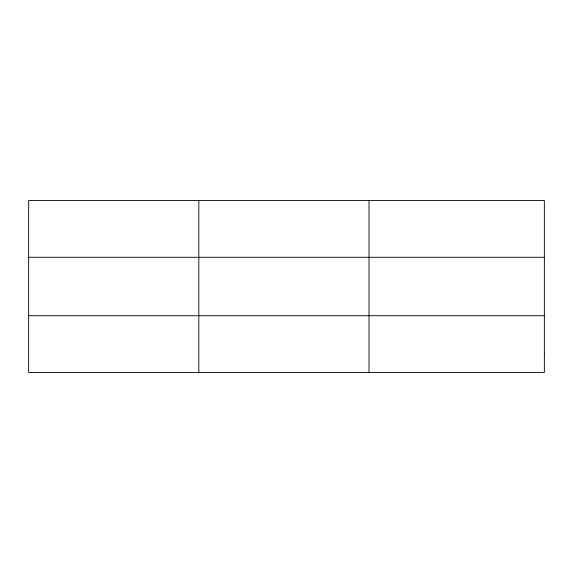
<?xml version="1.0" encoding="UTF-8"?>
<svg xmlns="http://www.w3.org/2000/svg" width="573" height="573" viewBox="0 0 573 573"><rect width="100%" height="100%" fill="white"/><g stroke="black" fill="none" stroke-linecap="round" stroke-linejoin="round"><path stroke-width="0.86" d="M198.831 200.571L198.831 372.429M369.012 200.571L369.012 372.429M28.65 257.284L544.35 257.284M28.65 315.716L544.35 315.716M544.35 353.527L544.35 372.429L28.65 372.429L28.65 200.571L544.35 200.571L544.35 353.527"/></g></svg>
